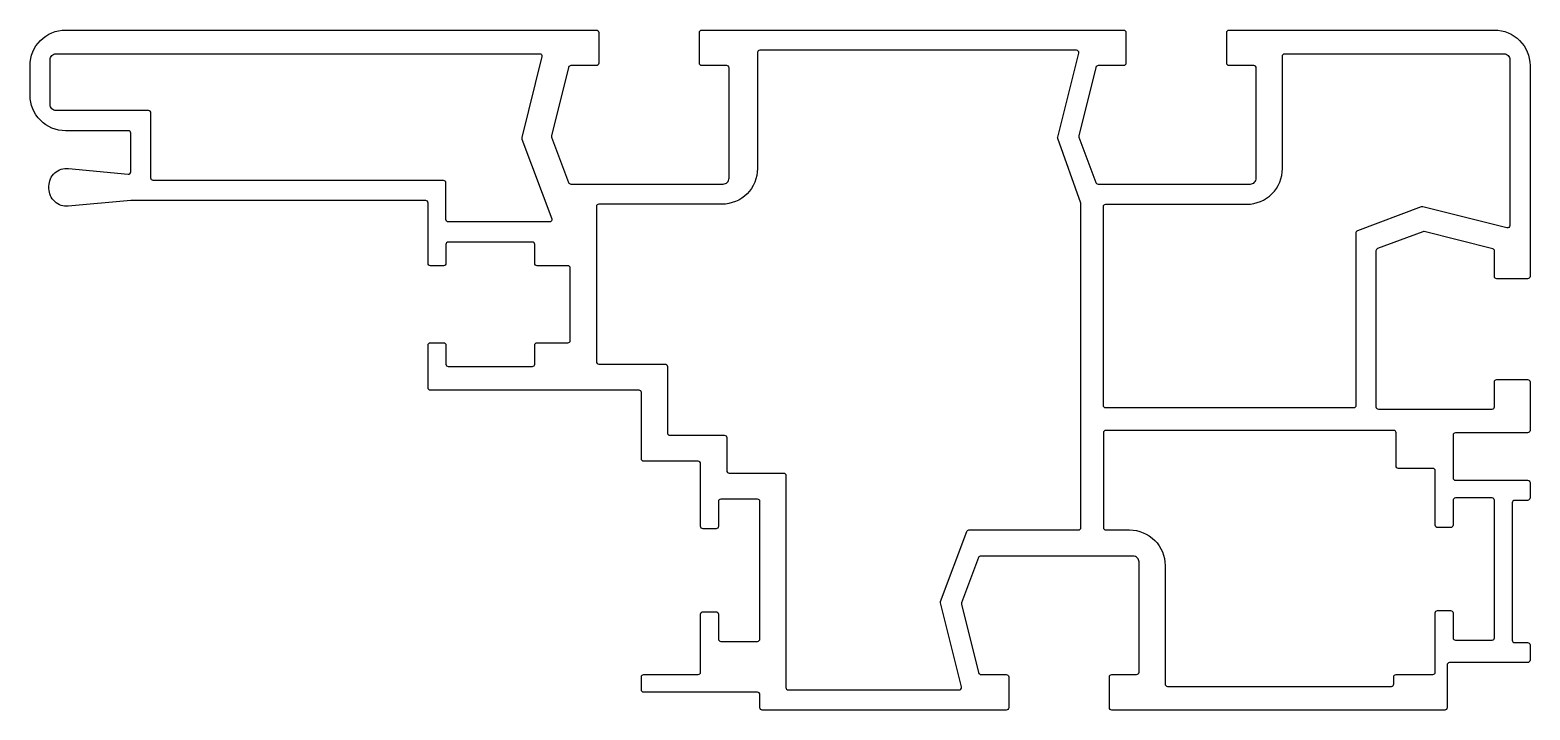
# Model space of a CAD drawing. Extents: x -179 to -52, y 189 to 247.
import ezdxf

# ---------------------------------------------------------------- set-up
doc = ezdxf.new("R2010")
doc.units = 0
doc.header["$LTSCALE"] = 15
doc.layers.get('0').update_dxf_attribs({"linetype": 'CONTINUOUS'})

msp = doc.modelspace()

# ---------------------------------------------------------------- linework, layer by layer
at = {"linetype": 'CONTINUOUS', "ltscale": 0.05}
for points in [[(-119.65, 234.35), (-119.65, 243.65, 0.414214), (-119.85, 243.85), (-121.95, 243.85, -0.414214), (-122.15, 244.05), (-122.15, 246.65, -0.414214), (-121.95, 246.85), (-86.35, 246.85, -0.414214), (-86.15, 246.65), (-86.15, 244.05, -0.414214), (-86.35, 243.85), (-88.5, 243.85, 0.344151), (-88.69, 243.7), (-90.14, 237.91, 0.152094), (-90.13, 237.8), (-88.7, 233.98, 0.312633), (-88.51, 233.85), (-75.65, 233.85, 0.414214), (-75.15, 234.35), (-75.15, 243.65, 0.414214), (-75.35, 243.85), (-77.45, 243.85, -0.414214), (-77.65, 244.05), (-77.65, 246.65, -0.414214), (-77.45, 246.85), (-55.05, 246.85, -0.414214), (-52.05, 243.85), (-52.05, 226.05, -0.414214), (-52.25, 225.85), (-54.85, 225.85, -0.414214), (-55.05, 226.05), (-55.05, 228.2, 0.344151), (-55.2, 228.39), (-60.99, 229.84, 0.152094), (-61.11, 229.83), (-64.92, 228.4, 0.312633), (-65.05, 228.22), (-65.05, 215.05, 0.414214), (-64.85, 214.85), (-55.25, 214.85, 0.414214), (-55.05, 215.05), (-55.05, 217.15, -0.414214), (-54.85, 217.35), (-52.25, 217.35, -0.414214), (-52.05, 217.15), (-52.05, 213.05, -0.414214), (-52.25, 212.85), (-58.35, 212.85, 0.414214), (-58.55, 212.65), (-58.55, 209.05, 0.414214), (-58.35, 208.85), (-52.25, 208.85, -0.414214), (-52.05, 208.65), (-52.05, 207.35, -0.414214), (-52.25, 207.15), (-53.35, 207.15, 0.414214), (-53.55, 206.95), (-53.55, 195.35, 0.414214), (-53.35, 195.15), (-52.25, 195.15, -0.414214), (-52.05, 194.95), (-52.05, 193.65, -0.414214), (-52.25, 193.45), (-58.85, 193.45, 0.414214), (-59.05, 193.25), (-59.05, 189.65, -0.414214), (-59.25, 189.45), (-87.35, 189.45, -0.414214), (-87.55, 189.65), (-87.55, 192.25, -0.414214), (-87.35, 192.45), (-85.25, 192.45, 0.414214), (-85.05, 192.65), (-85.05, 201.95, 0.414214), (-85.55, 202.45), (-98.41, 202.45, 0.312633), (-98.6, 202.32), (-100.03, 198.51, 0.152094), (-100.04, 198.39), (-98.59, 192.61, 0.344151), (-98.4, 192.45), (-96.25, 192.45, -0.414214), (-96.05, 192.25), (-96.05, 189.65, -0.414214), (-96.25, 189.45), (-116.85, 189.45, -0.414214), (-117.05, 189.65), (-117.05, 190.75, 0.414214), (-117.25, 190.95), (-126.85, 190.95, -0.414214), (-127.05, 191.15), (-127.05, 192.25, -0.414214), (-126.85, 192.45), (-122.25, 192.45, 0.414214), (-122.05, 192.65), (-122.05, 197.55, -0.414214), (-121.85, 197.75), (-120.75, 197.75, -0.414214), (-120.55, 197.55), (-120.55, 195.45, 0.414214), (-120.35, 195.25), (-117.25, 195.25, 0.414214), (-117.05, 195.45), (-117.05, 207.05, 0.414214), (-117.25, 207.25), (-120.35, 207.25, 0.414214), (-120.55, 207.05), (-120.55, 204.95, -0.414214), (-120.75, 204.75), (-121.85, 204.75, -0.414214), (-122.05, 204.95), (-122.05, 210.25, 0.414214), (-122.25, 210.45), (-126.85, 210.45, -0.414214), (-127.05, 210.65), (-127.05, 216.25, 0.414214), (-127.25, 216.45), (-144.85, 216.45, -0.414214), (-145.05, 216.65), (-145.05, 220.25, -0.414214), (-144.85, 220.45), (-143.75, 220.45, -0.414214), (-143.55, 220.25), (-143.55, 218.65, 0.414214), (-143.35, 218.45), (-136.25, 218.45, 0.414214), (-136.05, 218.65), (-136.05, 220.25, -0.414214), (-135.85, 220.45), (-133.25, 220.45, 0.414214), (-133.05, 220.65), (-133.05, 226.75, 0.414214), (-133.25, 226.95), (-135.85, 226.95, -0.414214), (-136.05, 227.15), (-136.05, 228.75, 0.414214), (-136.25, 228.95), (-143.35, 228.95, 0.414214), (-143.55, 228.75), (-143.55, 227.15, -0.414214), (-143.75, 226.95), (-144.85, 226.95, -0.414214), (-145.05, 227.15), (-145.05, 232.25, 0.414214), (-145.25, 232.45), (-170.15, 232.45), (-175.42, 231.98, -0.440926), (-177.05, 233.47), (-177.05, 233.67, -0.443072), (-175.41, 235.17), (-170.37, 234.68, 0.443072), (-170.15, 234.87), (-170.15, 238.15, 0.414214), (-170.35, 238.35), (-175.65, 238.35, -0.414214), (-178.65, 241.35), (-178.65, 243.85, -0.414214), (-175.65, 246.85), (-130.85, 246.85, -0.414214), (-130.65, 246.65), (-130.65, 244.05, -0.414214), (-130.85, 243.85), (-133, 243.85, 0.344151), (-133.19, 243.7), (-134.64, 237.91, 0.152094), (-134.63, 237.8), (-133.2, 233.98, 0.312633), (-133.01, 233.85), (-120.15, 233.85, 0.414214)], [(-168.65, 240.05), (-176.45, 240.05, -0.414214), (-176.95, 240.55), (-176.95, 244.35, -0.414214), (-176.45, 244.85), (-135.63, 244.85, -0.487928), (-135.44, 244.61), (-137.15, 237.77, 0.152094), (-137.14, 237.65), (-134.62, 230.92, -0.523655), (-134.8, 230.65), (-143.35, 230.65, -0.414214), (-143.55, 230.85), (-143.55, 233.95, 0.414214), (-143.75, 234.15), (-168.25, 234.15, -0.414214), (-168.45, 234.35), (-168.45, 239.85, 0.414214)], [(-130.85, 231.95), (-130.85, 218.85, 0.414214), (-130.65, 218.65), (-125.05, 218.65, -0.414214), (-124.85, 218.45), (-124.85, 212.85, 0.414214), (-124.65, 212.65), (-120.05, 212.65, -0.414214), (-119.85, 212.45), (-119.85, 209.65, 0.414214), (-119.65, 209.45), (-115.05, 209.45, -0.414214), (-114.85, 209.25), (-114.85, 191.35, 0.414214), (-114.65, 191.15), (-100.24, 191.15, 0.487928), (-100.04, 191.4), (-101.81, 198.49, -0.152094), (-101.81, 198.61), (-99.59, 204.52, -0.312633), (-99.4, 204.65), (-90.15, 204.65, 0.414214), (-89.95, 204.85), (-89.95, 232.18, 0.089934), (-89.96, 232.25), (-91.91, 237.69, -0.152094), (-91.91, 237.81), (-90.14, 244.91, 0.487928), (-90.34, 245.15), (-117.05, 245.15, 0.414214), (-117.25, 244.95), (-117.25, 235.15, -0.414214), (-120.25, 232.15), (-130.65, 232.15, 0.414214)], [(-53.75, 244.35), (-53.75, 230.35, -0.487928), (-54, 230.15), (-61.11, 231.93, 0.152094), (-61.23, 231.92), (-66.62, 229.9, 0.312633), (-66.75, 229.71), (-66.75, 215.15, -0.414214), (-66.95, 214.95), (-87.85, 214.95, -0.414214), (-88.05, 215.15), (-88.05, 231.95, -0.414214), (-87.85, 232.15), (-75.95, 232.15, 0.414214), (-72.95, 235.15), (-72.95, 244.65, -0.414214), (-72.75, 244.85), (-54.25, 244.85, -0.414214)], [(-58.55, 195.55, 0.414214), (-58.35, 195.35), (-55.25, 195.35, 0.414214), (-55.05, 195.55), (-55.05, 207.15, 0.414214), (-55.25, 207.35), (-58.35, 207.35, 0.414214), (-58.55, 207.15), (-58.55, 205.05, -0.414214), (-58.75, 204.85), (-59.85, 204.85, -0.414214), (-60.05, 205.05), (-60.05, 209.65, 0.414214), (-60.25, 209.85), (-63.15, 209.85, -0.414214), (-63.35, 210.05), (-63.35, 212.85, 0.414214), (-63.55, 213.05), (-87.85, 213.05, 0.414214), (-88.05, 212.85), (-88.05, 204.85, 0.414214), (-87.85, 204.65), (-85.85, 204.65, -0.414214), (-82.85, 201.65), (-82.85, 191.65, 0.414214), (-82.65, 191.45), (-63.75, 191.45, 0.414214), (-63.55, 191.65), (-63.55, 192.25, -0.414214), (-63.35, 192.45), (-60.25, 192.45, 0.414214), (-60.05, 192.65), (-60.05, 197.65, -0.414214), (-59.85, 197.85), (-58.75, 197.85, -0.414214), (-58.55, 197.65)]]:
    msp.add_lwpolyline(points, format="xyb", close=True, dxfattribs=at)

doc.saveas('drawing.dxf')
